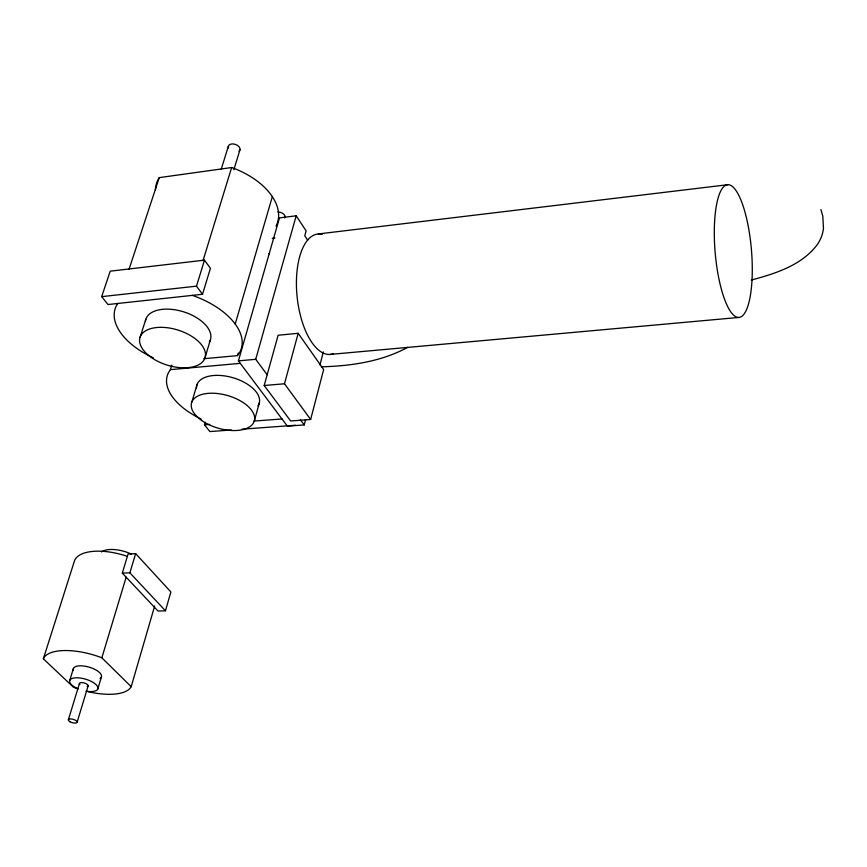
<?xml version="1.0" encoding="UTF-8"?>
<svg xmlns="http://www.w3.org/2000/svg" width="867" height="867" viewBox="0 0 867 867"><rect width="100%" height="100%" fill="white"/><g stroke="black" fill="none" stroke-linecap="round" stroke-linejoin="round"><path stroke-width="1.3" d="M307.698 240.224L304.761 235.77L306.116 230.882L296.2 215.796L279.477 217.888L238.414 360.878L287.4 426.163L304.219 424.917L305.596 419.704M319.934 364.931L323.348 351.894M310.646 419.476L323.651 369.559L298.183 333.307L278.123 335.247L264.197 385.49L290.662 420.972L310.646 419.476L284.495 383.778L298.183 333.307M254.465 420.408L259.396 402.656M267.166 374.782L255.722 359.306L296.2 215.796M203.723 358.732L237.439 355.622L238.187 353.032M165.456 610.812L170.875 591.933L135.642 553.634L128.099 553.97L122.301 573.109L158.011 611.029L165.456 610.812L129.866 572.805L122.301 573.109M231.294 429.989L209.89 431.571L204.482 424.819L205.23 422.24M235.217 324.041L272.336 196.657M87.968 691.66A46.168 18.478 16.1 0 0 131.199 686.675L154.684 605.935M191.813 402.136L197.08 384.439M204.861 358.309A34.062 18.337 17.4 0 0 162.01 327.336A34.062 18.337 17.4 0 0 150.76 357.085A34.062 18.337 17.4 0 0 204.861 358.309L210.248 340.211M131.199 686.675L101.851 657.793L126.159 577.194M129.866 572.805L135.642 553.634M97.819 688.972L101.396 677.029M77.141 722.146L88.141 685.851M202.52 294.271L210.421 268.315L204.471 260.143L110.228 271.176L101.677 296.655L107.996 304.534L202.52 294.271L196.495 286.153L204.471 260.143M201.079 418.978A63.432 33.51 16.2 0 1 170.42 369.645L171.818 365.072M233.83 169.813L240.04 149.568M68.33 719.87L79.417 683.597M69.718 680.465L73.402 668.533M202.986 260.729L231.641 167.526L159.246 177.627L129.085 269.106M221.237 169.195L228.303 146.436M78.247 688.929A46.168 18.478 16.1 0 1 73.489 687.238L43.35 658.812L74.584 560.537A44.9 19.876 16.4 0 1 127.146 556.321M140.064 337.328L145.829 319.284M407.631 347.374C381.285 361.658 350.951 366.026 321.354 366.817M751.277 280.052C775.401 273.604 801.877 265.335 817.418 244.418A83.243 52.638 5.6 0 0 823.466 228.422L822.816 216.197L820.908 209.597M272.249 238.306L274.904 237.981M318.319 233.949L727.836 184.714M101.677 296.655L196.495 286.153M238.414 360.878L255.722 359.306M329.568 354.473L738.521 317.474A66.618 18.185 85.1 0 0 746.53 218.181A66.618 18.185 85.1 0 0 714.874 217.617A66.618 18.185 85.1 0 0 738.521 317.474M170.42 369.645L240.343 363.338M264.197 385.49L284.495 383.778M204.482 424.819L209.781 424.418M253.923 421.08L282.024 418.956M241.991 429.198L295.506 425.253M300.383 419.726L304.219 424.917M79.84 684.572A4.519 1.788 16.1 0 1 81.303 682.6A4.519 1.788 16.1 0 1 86.96 684.215A4.519 1.788 16.1 0 1 87.231 686.686M101.504 551.911A22.91 10.274 16.5 0 1 131.481 554.186M73.446 670.386A14.641 5.863 16.1 0 1 89.529 667.265A14.641 5.863 16.1 0 1 100.073 678.493M77.553 688.582A14.685 5.798 16.1 0 1 73.619 678.048A14.685 5.798 16.1 0 1 96.389 684.963A14.685 5.798 16.1 0 1 86.006 691.151M43.35 658.812A46.168 18.478 16.1 0 1 101.851 657.793M228.52 148.019A6.091 3.804 18.4 0 1 235.152 144.312A6.091 3.804 18.4 0 1 238.956 151.216M145.418 321.148A33.867 18.5 17.5 0 1 184.205 312.022A33.867 18.5 17.5 0 1 209.402 341.945M192.344 295.376A66.152 36.143 17.5 0 1 237.439 355.622M153.481 357.908A66.152 36.143 17.5 0 1 117.749 303.472M231.641 167.526A63.584 38.191 18.1 0 1 276.02 226.114M155.453 189.873A63.584 38.191 18.1 0 1 159.246 177.627M268.835 253.597A5.928 3.479 16.6 0 1 269.42 253.803M277.841 211.96A5.852 3.544 16.7 0 1 283.52 214.03A5.852 3.544 16.7 0 1 284.744 217.942M196.484 387.907A32.48 17.156 16.2 0 1 232.995 377.741A32.48 17.156 16.2 0 1 257.965 405.908M333.383 353.769A60.538 27.213 84 0 1 296.98 295.43A60.538 27.213 84 0 1 322.253 234.307M70.01 721.756A4.563 1.734 16 0 0 77.109 722.319A4.563 1.734 16 0 0 71.094 718.949A4.563 1.734 16 0 0 70.01 721.756M201.491 420.354A32.653 16.993 16.1 0 0 253.923 422.066A32.653 16.993 16.1 0 0 213.455 393.239A32.653 16.993 16.1 0 0 201.491 420.354"/></g></svg>
